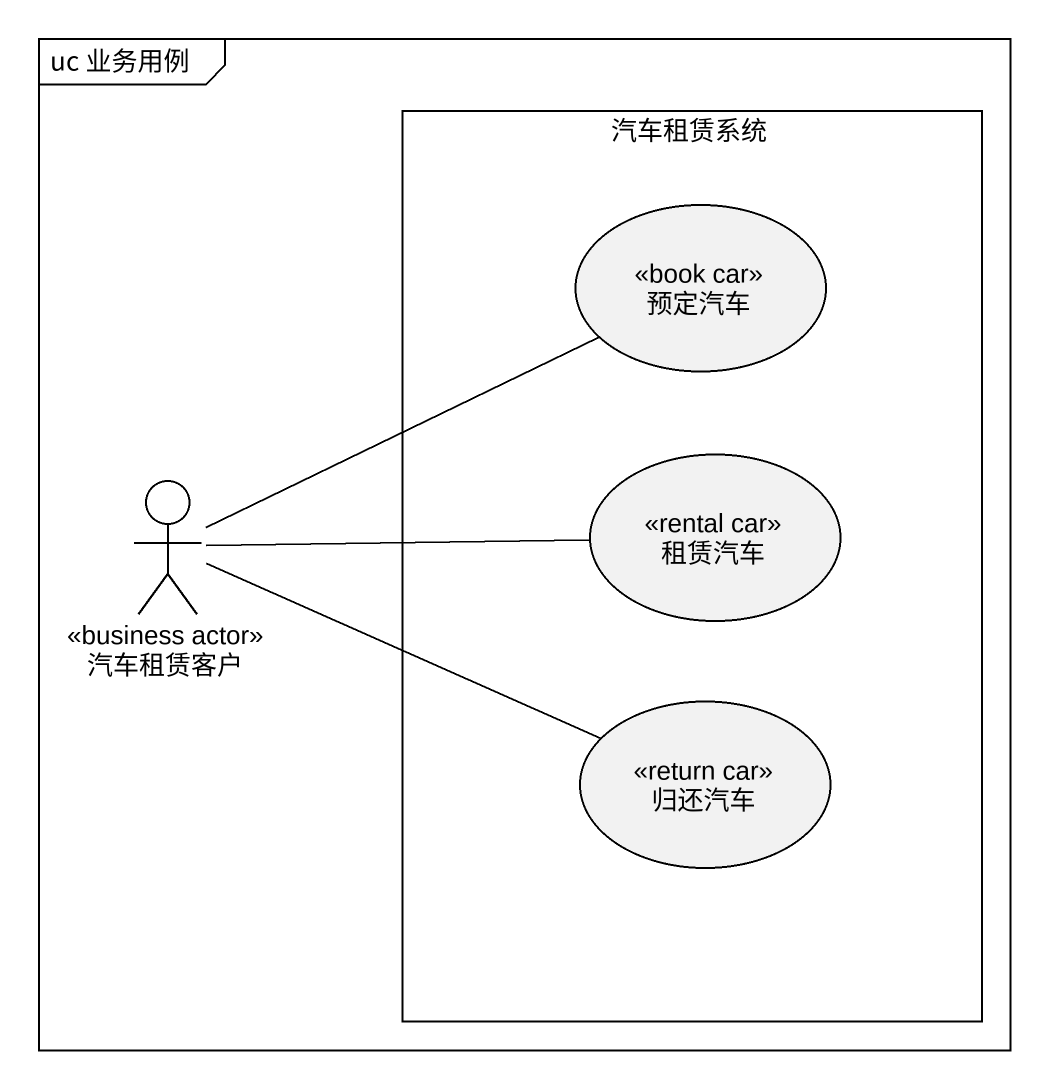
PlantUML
@startuml
mainframe uc 业务用例
rectangle 汽车租赁系统 {
  usecase 预定汽车 <<book car>>
  usecase 租赁汽车 <<rental car>>
  usecase 归还汽车 <<return car>>
}
actor 汽车租赁客户 <<business actor>>
汽车租赁客户 -right- 预定汽车
汽车租赁客户 -right- 租赁汽车
汽车租赁客户 -right- 归还汽车
@enduml
